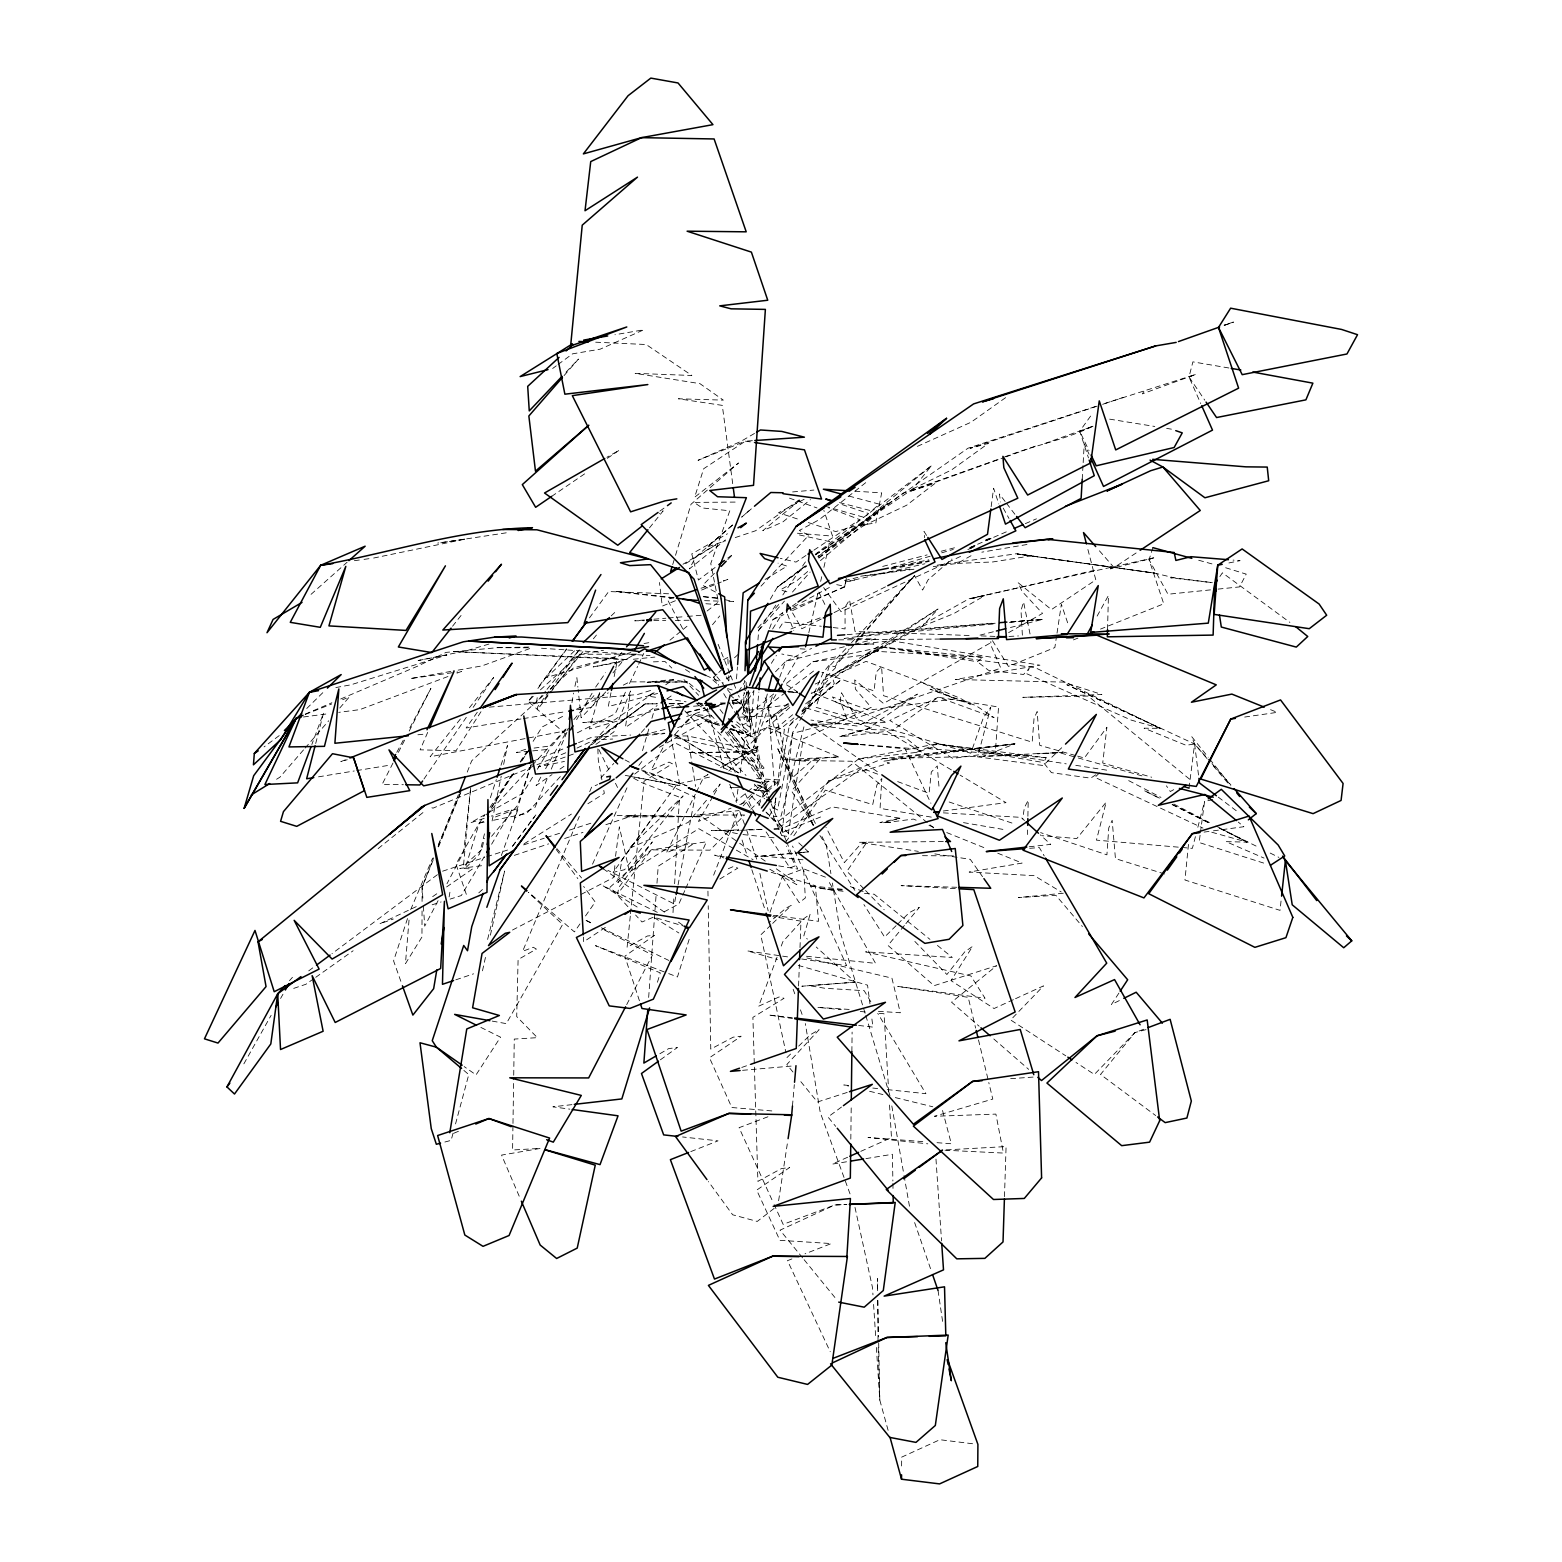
<?xml version="1.0" encoding="UTF-8"?>
<svg xmlns="http://www.w3.org/2000/svg" width="1562" height="1562" viewBox="0 0 1562 1562"><rect width="100%" height="100%" fill="white"/><g stroke="black" fill="none" stroke-linecap="round" stroke-linejoin="round"><path stroke-width="0.75" stroke-dasharray="5 3.75" d="M422.052 910.919L421.955 937.024L405.437 963.715L409.127 918.944M422.072 901.43L422.13 887.196L433.631 857.85M901.625 1465.976L901.684 1457.131L939.855 1439.715L973.146 1443.815M850.821 1139.147L851.231 1105.076M851.876 1051.538L852.11 1032.091M512.941 1125.87L512.59 1149.983L540.472 1148.402L501.558 1155.099L520.4 1198.972M512.98 1123.449L513.683 1077.643M513.722 1075.242L514.269 1039.081L537.348 1037.656L516.71 1016.55L518.096 959.576L536.313 949.091L533.306 947.255L522.626 951.317L579.307 816.418M1027.523 834.538L1027.601 829.969M1027.894 816.243L1028.226 800.252L1024.36 807.73L1022.68 818.957M1107.536 629.525L1108.434 595.512L1095.782 618.552M748.159 690.56L747.358 717.017L743.239 714.498L744.117 692.61M1004.483 1196.648L1006.084 1146.567L944.854 1149.964M798.572 986.012L799.373 964.398M799.998 947.587L800.974 921.15L772.78 916.621M744.215 690.17L744.605 680.446M673.007 912.598L673.964 895.768M674.628 883.741L679.49 797.225L642.216 782.796L630.111 776.373L679.939 785.647L671.309 738.982M1082.212 479.319L1083.032 465.007M1083.169 462.625L1084.262 443.549L1089.085 454.269M648.66 997.435L656.255 892.937M656.977 883.213L658.207 866.207L692.454 844.456L688.159 842.719L666.33 853.067L695.285 794.297M614.842 865.66L613.964 877.317L579.424 895.28M615.545 856.327L619.353 826.825L629.506 871.947L698.8 828.68L734.257 848.947M736.503 678.904L737.42 666.935M753.899 690.17L750.248 735.722L754.758 737.713L758.839 692.122M757.96 639.795L758.722 630.208L776.138 604.728M792.461 1105.955L794.316 1084.633M470.435 790.255L463.426 866.363L483.869 847.639M1188.467 844.398L1184.953 880.011L1280.039 910.373L1281.055 900.903M630.287 916.133L627.084 947.451L647.41 935.989L654.439 935.326L624.82 956.237L640.479 1003.936M630.521 913.711L644.052 781.176L672.324 763.759L669.024 762.1L651.159 770.203L664.533 744.664M470.65 787.873L463.699 851.895L446.986 883.721M775.865 797.792L773.522 816.692L781.078 816.086L804.039 726.428M777.329 785.979L784.378 729.259L768.719 725.939L789.806 707.43M1189.033 788.088L1194.598 744L1191.689 736.62L1208.187 757.219M991.167 506.654L993.608 488.223L998.801 503.94M1200.085 835.279L1199.128 842.504L1265.903 863.786M1200.397 832.858L1204.556 801.521L1213.381 799.412M737.986 789.161L736.385 800.915L745.777 793.242M740.212 772.702L744.996 737.44L767.02 727.326L838.657 756.906L793.828 760.362L851.661 761.241L928.121 823.33M778.618 1200.729L787.736 1141.041M1056.654 635.558L1054.838 647.586L1008.447 666.408L990.542 637.569M1057.025 633.157L1061.379 604.279L1068.154 624.312M791.661 609.024L844.593 587.039L846.311 578.291M571.965 702.627L573.527 693.079M537.211 697.687L536.43 702.353L545.509 691.205M449.114 896.939L449.915 892.234M775.806 798.631L774.069 808.042L777.525 809.995L792.559 733.437L846.955 719.125L840.102 700.635L841.508 692.767L856.269 718.071L1000.832 668.126L991.03 645.653L990.796 641.611M778.423 784.514L789.337 725.705L795.644 718.266M675.741 896.9L674.354 904.027L607.813 870.288M678.025 885.029L694.973 797.167L655.083 778.735L642.333 771.14L686.987 785.901M610.976 692.747L608.262 706.59L657.602 693.45M614.139 676.58L617.322 660.433L614.862 664.358M844.593 587.039L845.882 580.478M492.089 820.968L501.226 776.177M503.628 764.404L507.474 745.543L500.777 765.946M482.365 847.326L484.298 838.306M482.482 970.822L486.172 954.187M490.39 935.169L504.643 871.01L487.168 941.164M574.914 686.362L576.886 677.713L577.881 687.124M808.804 632.766L818.508 590.729M820.655 581.376L821.729 576.71M823.896 567.357L829.812 541.663L797.245 534.477M484.474 833.815L479.475 854.121L465.144 868.316L479.261 823.115L484.591 815.227M767.332 693.977L753.587 747.886L772.975 695.129M315.7 743.512L323.549 712.955L311.834 744.527M1195.418 836.646L1192.372 848.361L1096.446 840.141L1106.169 802.165L1076.862 838.54L1041.62 835.67M1197.839 827.274L1204.556 801.521M453.019 1133.309L451.125 1140.358L442.671 1142.603M455.538 1123.918L468.776 1074.578L463.387 1070.009M599.788 692.942L589.401 728.985L659.535 709.207M642.529 750.639L649.226 727.58M651.92 718.344L654.595 709.128L659.457 708.757M672.695 564.604L674.823 557.654M675.526 555.33L691.009 504.272L738.494 462.996L694.66 497.204L703.661 468.737L745.386 441.148L754.817 440.523M657.446 982.244L660.296 972.892L595.473 945.654L666.076 972.618M689.154 939.387L677.459 976.972L668.36 973.477M531.236 764.833L514.425 818.058L535.063 807.242L547.442 778.091M1152.912 547.657L1149.066 559.704L1163.749 603.811L1100.527 629.076M407.506 918.554L393.585 960.884L401.61 983.474M490.37 797.694L496.325 779.555M531.139 764.521L517.647 805.231L491.581 836.334M769.988 912.364L782.367 876.731L803.59 868.843L825.829 877.297M742.477 705.692L747.241 692.083M501.324 855.605L518.408 808.198L492.303 818.137M779.731 677.147L785.647 661.39L811.576 648.386M777.056 957.194L758.644 1006.201L779.087 996.947L784.046 998.294L752.884 1017.37L757.902 1181.36L781.332 1168.63L789.708 1167.458L756.672 1190.127L779.887 1240.326L831.335 1243.567L805.035 1253.817M781.234 946.064L782.913 941.613L803.766 918.71L810.131 914.16L803.825 935.872L807.378 939.074M713.639 875.189L738.357 810.99M740.251 704.052L744.547 692.942M745.406 690.716L747.983 684.058M769.48 628.529L772.917 619.626L782.582 612.87M438.063 846.565L458.408 794.667M467.253 772.097L471.685 760.811L543.068 695.637M758.859 805.406L768.504 781.02L755.871 792.285M433.065 860.33L422.13 887.196L423.107 901.801M438.531 846.897L461.298 790.938L437.399 846.936M589.694 791.7L591.588 787.189L597.582 784.612M551.249 769.129L568.392 728.771M410.669 909.631L432.635 858.124M427.676 732.383L420.139 749.819L456.006 750.775L482.072 710.007M810.834 701.084L823.174 672.636L829.949 664.084L815.989 707.313L970.763 753.216L983.357 717.778L990.757 707.195L977.636 756.867L1043.221 765.517L1063.781 745.738M684.781 890.652L678.865 903.968L663.85 912.013M685.757 888.427L706.395 841.82L651.217 849.865L610.039 887.236L629.213 908.088M592.525 864.177L627.006 787.775M744.156 704.892L750.209 691.771M625.444 692.2L615.252 713.717L575.48 733.75M629.506 683.59L637.647 666.388M638.663 664.221L643.759 653.463M696.359 792.129L703.857 776.9L708.035 774.576L703.857 776.9M599.691 692.825L592.506 707.254L575.812 709.988M392.98 763.037L382.143 784.378L403.367 784.71M398.388 752.376L404.89 739.587M409.224 731.055L430.897 688.412L408.151 731.036M769.265 816.301L775.592 803.922M626.694 1004.62L652.428 955.026L601.136 928.277M438.082 900.688L424.708 926.149L423.263 904.242M1095.821 774.772L1090.647 778.169L1051.421 772.643L1043.572 762.588L1046.149 757.726L936.966 743.766L858.612 758.976L777.954 821.749L781.449 825.927L861.775 768.211L879.718 774.908M396.787 752.357L403.601 739.568M243.867 1063.859L271.124 1015.32M280.594 998.45L282.976 994.233M540.823 777.134L536.078 785.569L552.03 774.576M545.587 768.699L568.158 728.634M483.615 821.456L479.261 823.115L455.987 864.137L467.487 897.72M770.261 599.281L777.368 587.097L806.461 565.034M712.916 796.503L698.409 821.436L731.036 808.159M714.127 794.414L720.16 784.026L713.19 792.168M576.573 719.692L592.076 693.216M802.282 716.216L792.481 732.832L781.82 835.592L787.873 836.471L803.18 738.963L871.225 707.371L855.39 689.057L854.687 679.9L883.506 703.466L991.655 642.216M803.512 714.146L824.345 678.826L835.221 668.126L836.588 663.264L849.318 648.952M484.337 856.562L461.317 895.553L450.09 899.107M491.6 844.241L512.199 809.35L491.347 816.067M775.904 694.602L768.445 707.098L774.557 785.745M783.363 682.106L798.26 657.133L781.801 654.009M532.544 777.251L522.919 793.223L487.285 813.333M537.348 769.246L549.375 749.291L516.397 752.454L526.003 749.155M772.643 629.017L782.835 612.675M512.492 774.147L490.585 808.999L514.21 772.604M520.224 761.846L526.667 751.595M533.111 741.345L542.131 726.974L565.62 714.869M675.174 734.218L684.019 724.221M743.258 707.352L753.47 691.341M771.335 663.342L776.431 655.337M738.592 691.654L745.191 681.403M779.438 628.119L783.402 621.969L821.339 626.245M522.098 760.46L529.987 748.335L520.615 762.061M1118.919 993.081L1111.422 1004.503L1121.731 999.387M489.941 807.359L512.609 773.873M1143.872 391.574L1142.31 393.878L1195.262 374.568L1102.889 404.089M782.835 594.927L805.601 561.637M1219.863 576.573L1222.421 572.805L1289.9 622.418M423.966 779.008L466.316 717.329M473.13 707.391L493.612 677.537L467.917 709.617M793.828 835.768L825.322 790.157L872.709 804.606L876.946 784.788L881.808 778.54L880.07 808.355L932.494 817.317M595.649 687.104L605.646 672.675M579.971 923.923L574.425 931.889L528.757 892.351M585.516 915.957L595.22 902.035L583.641 886.435M785.764 842.055L828.602 780.902L882.901 758.624L1014.929 743.805L983.22 756.281L1062.843 752.357L1037.519 753.763L1059.719 752.747L1075.906 757.297M477.269 712.252L466.14 727.99L520.986 718.989M1090.608 416.078L1079.732 431.21L1088.46 457.9M659.808 807.827L613.085 872.377L624.605 869.702L683.082 795.956L628.744 848.635L688.295 822.354L707.391 799.139M532.193 696.261L527.878 702.158L541.506 702.666L550.644 691.4M537.933 688.412L566.655 649.128M589.479 617.869L608.672 591.549L670.078 593.833M549.102 691.185L537.758 706.707L537.289 709.851L548.984 694.524M550.527 689.252L580.303 648.503M539.163 686.05L566.557 648.952M512.492 846.331L531.412 820.89M532.857 818.937L537.23 813.06M512.57 846.116L534.36 816.809M638.819 765.478L643.193 759.698M550.449 692.61L579.678 654.283L603.518 650.3M452.55 626.245L462.918 613.105M815.54 554.881L912.95 488.867L931.303 465.866L815.266 554.256M460.36 719.047L430.116 756.769L565.854 730.801M649.46 527.897L663.167 510.833L659.223 513.488M552.167 689.506L584.208 650.085M593.365 638.819L596.411 635.07M547.012 689.35L578.78 650.358M712.487 624.741L719.77 615.916M904.398 925.485L887.958 945.42L934.135 985.661L996.634 965.707L951.57 1002.218L979.101 1026.195M905.882 923.669L919.335 907.346L909.221 912.677L897.72 924.06M621.871 652.428L618.767 656.157L546.641 677.459L574.562 650.827M566.049 728.907L551.991 745.718L533.091 748.218M573.879 719.574L595.766 693.411M612.948 672.871L622.34 661.663L593.228 666.915L624.156 660.433L634.426 654.634M801.95 710.827L831.921 675.448L938.02 609.043L922.283 626.323L831.921 675.448L969.104 598.734L1153.771 557.849L1149.066 559.704L1167.986 594.243L1215.705 589.343M303.516 749.897L279.871 777.212L273.76 781M305.098 748.081L328.723 720.765M339.755 708.016L349.205 697.101L342.605 699.698M564.058 375.602L578.448 359.084L563.687 374.626M853.984 644.813L834.85 666.662L829.91 665.607L849.826 644.442M855.566 642.997L914.551 575.636L922.615 590.065L928.121 579.795L951.883 559.02M758.722 630.208L784.436 601.116M792.481 592.037L810.151 572.043M600.843 777.974L613.807 763.408M641.357 732.441L644.598 728.79M757.96 627.826L779.985 603.127M855.683 641.806L912.95 577.432M289.497 980.643L292.445 977.343M560.309 776.587L526.511 813.607L491.073 820.733M491.776 809.292L530.709 767.02M532.33 765.243L566.401 728.263M588.171 747.476L612.382 721.507L582.802 722.484L614.413 719.984L655.884 691.536M743.141 805.894L754.29 793.984M761.006 586.14L808.804 535.278L799.314 530.475L819.21 519.677L868.628 480.335M851.485 642.665L914.551 575.636M605.763 691.927L581.103 717.778L578.135 689.486M714.42 573.293L702.685 585.32L716.646 592.662M727.833 559.547L732.871 554.393L727.775 558.044M775.494 671.777L785.647 661.39L844.71 646.648M767.02 727.326L748.979 745.152L744.996 737.44M750.775 809.331L768.524 791.719L754.095 790.04M896.08 925.68L884.6 937.044L863.903 904.574M279.227 735.604L264.076 746.89M306.757 708.484L323.978 691.536M1099.492 772.878L1094.962 777.329L1202.955 828.094M690.658 717.68L693.977 714.42L712.76 716.157M741.618 804.118L753.685 792.246M755.403 790.548L765.751 780.375M788.341 703.33L766.083 722.054L788.986 705.79M786.994 1057.552L791.993 1052.651M798.67 1046.13L810.366 1034.727L819.132 1029.67L786.818 1064.523L792.949 1072.02M770.984 925.016L760.753 934.896L785.979 1052.827M772.682 923.376L791.446 905.257L785.92 908.205L768.777 922.791M611.211 615.858L614.706 612.538M789.337 725.705L799.705 715.982M801.443 714.361L834.284 683.59L832.819 678.748L938.02 609.043M717.017 674.081L711.764 678.982L718.95 685.269M718.754 672.461L724.007 667.56M734.511 657.778L739.763 652.896M818.332 557.888L863.181 525.867L887.919 503.218L818.097 556.189M550.195 689.115L573.41 667.931L630.872 652.545M478.773 892.878L483.869 888.212M533.306 696.32L527.956 701.182L565.385 733.867M540.432 689.857L579.678 654.283L636.495 654.087M311.053 594.341L347.115 562.242M812.923 661.761L865.543 654.908L877.785 650.183L881.417 647.019L982.83 657.251L977.441 661.722L881.417 647.019L812.923 661.761L784.885 684.761M732.48 525.105L695.734 556.931L689.389 568.9L725.471 539.886M749.018 510.774L741.657 517.139L752.65 507.728M732.558 524.988L706.981 547.09L725.49 540.862M807.691 571.516L796.737 580.83L780.297 589.87L789.415 592.545M820.44 560.641L887.919 503.218M792.617 714.732L770.281 733.379L781.781 727.833L794.824 717.27M805.641 703.857L831.706 682.106L810.893 693.821M728.751 771.003L758 746.753L720.512 767.625M799.803 500.289L762.744 530.729L782.874 521.942L810.463 499.625M819.054 557.966L931.303 465.866M773.678 693.958L743.785 718.481L746.714 722.132L815.11 669.883M802.067 711.803L841.352 679.568L802.263 711.237M669.961 640.186L681.247 630.95M683.121 629.427L688.764 624.8M747.651 791.7L755.149 785.549M378.121 848.596L424.805 811.088M707.098 611.015L717.719 602.62M437.399 874.681L331.984 953.679M634.738 774.069L674.862 742.79L731.211 771.628M774.147 1208.402L757.238 1221.425L732.676 1214.787L708.387 1181.536M591.588 744.84L645.223 703.896L657.329 703.759M858.612 758.976L916.25 752.415L932.299 747.28L936.966 743.766L1066.221 763.857M715.103 567.475L698.429 580.029L691.771 553.885L727.462 533.755M806.324 565.464L777.368 587.097L806.617 566.225M817.902 556.794L902.836 493.28L998.723 459.169M308.729 970.861L314.548 966.566M657.114 703.818L645.223 703.896L595.161 740.739L595.649 742.048M841.488 1107.048L827.997 1117.006L835.709 1126.397M552.655 368.476L556.267 365.82M558.083 364.473L572.59 353.832L600.14 349.185L643.778 329.797L614.94 334.737M592.213 742.731L645.223 703.896M660.375 1059.817L677.4 1047.497L668.712 1048.59L658.363 1054.623M659.945 511.047L665.568 506.986M1005.616 397.646L971.037 422.228L916.113 446.947M313.767 978.691L305.898 984.275L290.708 989.39M315.739 977.304L353.129 950.75M799.275 499.84L755.559 530.768L734.745 537.758M792.227 606.095L796.093 603.401M815.501 554.705L967.991 448.216L1096.036 406.335M432.654 896.647L438.649 892.488M446.634 886.943L472.564 868.902L459.814 868.433L484.571 865.348M559.997 769.07L563.98 766.337M595.883 744.332L613.846 731.953L630.501 691.009L625.464 727.443L657.114 705.614M667.013 698.8L672.949 694.699M665.744 684.761L673.652 679.353L647.137 682.262L687.475 681.969L700.44 692.454M551.581 496.423L587.449 471.939M607.364 458.33L619.313 450.168L606.857 457.295M805.953 555.467L795.995 562.105L780.297 558.317M813.919 550.156L859.764 519.619L828.739 507.865M605.334 927.398L583.661 941.827L583.407 937.122M1136.121 552.968L1114.057 567.592L1097.246 548.321M758 746.753L720.707 767.801M1112.261 567.65L1110.387 568.88L1153.771 557.849M524.071 843.851L571.399 814.095M587.878 803.747L604.338 793.398L603.518 788.869M685.542 563.687L715.982 544.728L682.965 564.253M765.087 579.463L787.014 566.147L778.052 563.14M719.848 879.015L737.83 868.121L733.222 866.578L726.681 869.448M726.232 678.923L731.289 675.936M754.524 433.435L740.7 441.499L698.038 460.321L745.386 441.148L754.837 442.554M659.281 747.339L706.454 720.609L756.828 770.788L764.052 768.094L732.578 725.256M1008.622 632.61L1042.537 613.397L1021.997 591.295L1018.092 582.685L1051.441 609.59L1095.802 579.873L1087.015 546.075M485.196 814.505L470.513 822.783L489.043 816.809M933.256 566.635L957.408 563.394L973.087 554.588M773.405 714.888L787.99 706.688M1173.726 789.669L1170.309 791.524L1166.423 785.823M793.418 606.954L799.764 603.518M801.872 602.366L831.511 586.316M723.479 659.75L727.755 657.465M804.137 499.293L778.52 512.746L799.1 519.521M512.492 930.034L577.257 896.393M576.3 709.363L608.321 692.864M623.277 685.152L629.681 681.852L687.475 681.969L674.354 680.114L655.064 682.243M821.163 619.079L801.833 628.764L790.958 610.156M834.069 612.616L885.615 586.765M865.543 654.908L881.417 647.019L1035.235 667.657L1160.312 728.361L1144.087 728.185L1186.066 745.289L1194.598 744L1210.394 761.846M912.95 488.867L951.609 469.889L988.395 443.393L970.061 448.333L1100.331 405.105M863.181 525.867L906.585 505.268L935.13 483.322L908.967 491.737L1003.741 457.666M416.253 906.624L379.761 923.825L393.292 919.022M960.552 556.423L841.078 611.738L823.662 587.605M772.917 619.626L783.851 614.588M792.578 610.547L845.022 586.336L836.217 584.559M1013.406 999.66L994.057 1008.525L951.004 980.624L972.579 946.396L964.711 951.883L946.904 974.512L913.009 939.523M1015.554 998.684L1043.494 985.876L1010.653 1019.966L1065.792 1055.834M847.619 1157.247L832.273 1164.12L846.721 1161.757M860.779 1151.35L891.472 1137.605L889.442 1103.612M815.188 684.039L866.07 661.37L920.565 681.715L960.669 698.487L970.373 704.267L930.054 689.193L975.645 705.458L994.076 717.641L938.293 697.238L889.754 720.453L952.82 758.429L995.326 752.533L998.548 707.02L938.293 697.238L892.781 730.215L866.578 729.474L917.402 694.114L857.753 726.115L810.951 720.062M967.835 549.57L975.449 546.192M970.041 548.594L976.699 545.646M969.572 547.735L1009.716 530.377M1025.316 523.641L1036.465 518.818M970.49 547.461L977.109 544.591M985.954 540.764L992.592 537.894L985.583 539.73M305.293 714.107L331.886 702.744M340.731 698.975L418.284 665.861L446.029 652.389L497.731 647.664L530.065 647.8M653.014 917.324L641.982 921.99L635.597 915.039M453.8 1133.251L460.399 1130.478M565.756 752.767L433.006 808.159L429.726 807.007M577.003 748.081L594.185 740.037L612.714 739.041M916.25 752.415L936.966 743.766L1043.572 762.588M675.389 600.745L662.268 606.115L659.457 582.47M701.611 590.045L721.293 582.001M723.479 581.123L727.853 579.326L723.382 580.83M533.931 760.85L565.171 748.1M578.545 742.633L591.939 737.166L630.736 735.058M739.744 804.606L746.265 801.95L750.229 807.944M820.597 816.965L780.258 833.307L782.425 828.27L832.409 806.929L899.888 818.215L882.569 822.998L913.438 819.093L917.89 820.89M922.283 626.323L953.621 613.69L984.763 595.649L970.49 598.754L983.787 595.415M345.358 759.835L340.848 761.631L347.233 759.737M442.612 871.186L484.61 857.421M677.596 727.716L709.87 714.81M1073.445 639.893L1077.956 638.097M1044.685 443.549L1093.009 426.211C1063.429 440.504 1031.271 445.873 1001.008 458.369M690.794 1151.604L718.032 1140.846L682.574 1136.96M305.234 714.42L331.613 704.032M733.496 701.065L739.666 698.644L732.676 700.459M791.895 1258.933L787.502 1260.651L830.223 1351.735M1195.262 374.568L1188.994 376.95L1200.748 403.543M790.88 628.978L822.764 616.873M767.938 1116.771L739.08 1127.686L773.131 1202.389M1093.009 426.211L1079.732 431.21L1089.007 450.657M447.943 676.522L359.846 709.617L338.7 712.37M456.983 673.124L461.512 671.426L456.846 672.09M1143.735 1029.26L1134.93 1032.56L1094.376 1074.441L1076.003 1062.472M573.371 754.036L538.187 766.903L564.468 761.436M1005.987 456.846L1037.539 445.365M529.694 648.601L481.877 665.92L453.195 670.996M1224.842 325.169L1233.316 322.123L1224.198 325.072M1224.178 325.365L1233.316 322.123M741.774 1067.432L750.853 1064.269M686.714 716.47L709.734 708.718M732.773 700.967L739.666 698.644M455.811 979.823L473.579 973.829M1102.635 404.324L1123.468 397.353M514.328 855.371L548.652 843.87M564.663 838.501L582.977 832.37M605.861 824.697L635.597 814.72L624.039 816.848L701.67 816.75L737.635 841.84M674.12 597.192L667.404 599.437L684.136 631.517M700.987 588.269L714.42 583.798M486.895 856.679L507.533 850.04M523.582 844.886L544.201 838.247M546.505 837.505L560.25 833.073M569.427 830.125L592.349 822.744M847.19 1092.424L817.434 1102.011L799.061 1079.518M631.146 656.157L637.921 653.97M432.147 904.788L441.128 901.938M871.518 727.814L838.833 736.932L871.518 727.814L804.918 707.566M488.984 644.052L466.452 650.768L418.147 660.511M930.191 556.209L890.887 567.728L928.785 559.821M941.73 552.811L953.289 549.433M985.661 539.925L992.592 537.894M828.602 780.902L889.657 763.057L883.76 761.182L1014.929 743.805L901.664 757.492L889.344 760.225M668.887 706.571L678.24 703.935L683.199 709.168M818.156 722.679L858.143 712.038L836.021 702.119L832.429 696.925L868.804 710.144L954.87 698.956L920.565 681.715M1146.059 1029.631L1134.93 1032.56L1100.527 1074.461L1155.685 1115.561M882.706 566.42L927.125 554.9M941.164 551.249L957.526 547.012M686.05 712.487L704.696 707.684M980.018 635.129L994.057 631.595M1010.438 627.494L1043.182 619.255L1009.306 621.91M854.16 644.286L875.442 638.975L844.105 638.467L892.039 631.77L995.189 623.238M686.401 712.741L705.243 708.074M719.379 704.56L728.79 702.217M643.271 734.882L666.837 729.005M844.495 580.634L858.534 577.218M845.764 581.923L924.938 563.765M970.49 598.754L1095.235 570.13M849.767 581.142L856.855 579.522M1026.976 544.513L981.834 552.167M709.441 777.134L677.127 784.104L621.988 859.647L617.947 882.686L652.311 841.938L618.786 887.45L617.634 893.952L651.217 849.865L710.007 850.158L744.547 815.013L696.75 815.071L739.041 810.58M899.888 818.215L879.894 822.51L891.258 822.569M373.65 558.044L466.316 538.87L437.711 543.068M1228.923 562.945L1240.091 560.66L1233.082 560.094M891.316 569.134L929.214 561.422M479.261 823.115L488.711 821.221M891.043 568.236L929.273 560.758M506.244 532.818L437.594 543.283M418.304 660.511L446.927 654.986L350.708 684.859L334.639 687.768M450.793 671.426L410.181 678.611L454.503 672.402M644.071 643.505L648.835 642.704M523.368 718.598L566.284 711.55M318.531 776.822L354.242 770.984M356.624 770.593L389.953 765.146M865.953 1158.613L892.429 1154.279L892.878 1180.989M632.59 817.121L644.188 815.423L701.67 816.75L615.272 815.364M860.682 576.222L867.867 575.187M870.268 574.836L913.36 568.607M937.298 565.151L1016.296 553.749L1154.669 573.117L1174.058 577.784L1212.151 582.626M1244.68 717.056L1277.189 712.35L1268.559 708.875M788.751 704.735L744.215 710.905L740.232 717.134L776.158 715.747L790.86 779.145L812.435 760.167L820.89 757.941L791.485 790.88L813.47 825.38M354.379 560.68L361.603 559.704M364.024 559.372L371.229 558.376M1204.048 832.097L1211.077 831.16M1213.42 830.828L1243.879 826.708L1238.295 822.1M865.641 575.714L913.946 569.232M735.643 703.33L739.744 702.763L732.461 702.861M943.311 811.01L1006.006 802.653L960.064 775.123M303.477 716.978L329.309 713.6M571.907 1104.646L552.889 1106.814L569.779 1109.157M1029.221 846.78L1050.718 844.378L1040.233 834.83M643.505 735.8L664.826 733.554M855.937 644.423L891.375 640.771L1039.96 665.197L955.28 679.49L1063.39 682.106L1101.913 694.504L1022.817 697.335L1088.167 696.066L1191.65 780.883M1218.087 589.108L1239.564 586.902L1246.203 574.133L1223.866 567.182M417.894 734.784L425.001 734.062M633.313 659.242L654.868 657.075M801.384 852.501L754.837 856.718L796.757 853.028M799.08 852.793L808.374 851.876L797.772 841.918M1063.312 893.23L1018.346 897.564L1055.853 895.299L1082.388 926.52M857.46 636.808L994.935 623.824M1009.403 622.457L1043.182 619.255L1009.579 622.047M803.727 852.286L808.374 851.876M792.617 491.932L813.88 490.058M855.312 982.166L801.853 986.227L855.312 982.166L816.262 947.041M742.575 1070.321L793.555 1065.889M489.257 707.137L637.316 694.582L650.456 690.521L653.228 692.942L647.898 696.125L657.446 697.55M644.305 619.997L634.738 620.797L644.286 620.7M653.892 619.216L665.861 618.22M668.263 618.005L685.035 616.619M687.436 616.424L701.807 615.213M847.19 634.621L994.779 623.043M671.621 707.84L676.483 707.488M693.508 706.219L703.251 705.497M720.277 704.228L730.001 703.486M732.441 703.31L739.744 702.763M1029.69 848.303L1039.335 847.58L1044.236 855.976M1010.653 1078.678L1034.454 1076.979M645.262 734.257L664.67 733.203M1008.896 636.437L1018.424 635.949M838.657 756.906L784.671 759.522L809.038 761.495M855.429 644.755L873.939 643.954L854.492 644.657M957.408 563.394L992.768 561.969L1031.564 555.76L1017.194 554.022L1154.669 573.117L1017.194 554.022M843.636 736.483L886.962 731.309L951.707 770.105M653.404 661.858L664.904 661.448L671.836 668.048M737.869 829.93L711.374 830.593L738.26 830.359M740.642 830.281L762.139 829.5M774.088 829.071L781.254 828.817L766.473 812.552M819.015 724.26L886.865 722.523L811.713 692.22M747.515 829.676L761.963 829.305M774.01 828.992L781.254 828.817M747.339 751.849L687.827 752.65L747.339 751.849L728.712 729.61M882.901 758.624L1031.799 755.11M497.731 647.664L529.381 647.058M669.454 703.603L684 703.447M696.105 703.29L703.388 703.212M720.355 702.998L730.04 702.88M653.814 620.602L665.763 620.485M675.292 620.387L692.005 620.212M838.735 639.873L940.324 639.053M943.292 841.567L859.256 842.308L918.319 851.368M735.136 502.085L694.055 502.398L702.197 507.943L729.805 510.774L710.769 563.491L718.325 601.429M669.024 703.759L683.297 703.661M697.57 703.564L702.334 703.544M1174.058 577.784L1170.621 577.784L1212.346 582.704M674.042 735.936L687.749 735.956L758.585 751.322L750.795 754.055L674.159 737.44M922.478 855.683L953.503 855.898M787.853 691.536L797.401 691.81L785.666 684.273M956.823 887.275L901.118 885.654L956.823 888.68M704.599 600.648L719.145 601.136M728.829 601.468L733.671 601.643L724.28 599.535M969.104 635.48L855.078 631.536L849.533 599.788L845.062 607.286L845.062 628.92L833.19 627.573M981.229 635.91L995.795 636.417M739.685 787.658L730.059 787.248L734.862 787.814M595.688 342.195L646.16 344.519L691.868 375.485L635.148 373.357L699.932 383.647L723.323 400.126L678.396 398.779L722.288 405.378L732.89 485.157M944.951 1150.218L1003.429 1153.068L995.892 1114.096L934.408 1116.283L992.788 1099.062L988.785 1082.505M982.83 657.251L877.043 651.393L878.684 650.632L877.785 650.183M803.005 859.783L764.208 856.269M756.691 778.618L779.926 779.946L767.782 791.485L753.743 789.571M800.193 648.816L805.016 649.109M943.37 812.865L1021.021 817.356L1024.516 820.519M854.941 491.19L881.671 492.87L875.813 523.055L857.753 525.418L835.69 531.568L808.257 522.528M849.162 1009.423L817.512 1007.353L841.274 1009.638M878.391 1011.317L900.298 1012.762L891.922 978.124L804.079 957.291M541.506 648.25L649.987 655.552M705.887 603.733L719.457 604.689M788.459 692.083L797.655 692.727L787.951 691.575M922.751 1141.607L868.003 1137.468L927.808 1143.833M937.024 1142.681L951.317 1143.755L942.159 1109.079M1046.149 757.726L929.019 748.706L932.299 747.28M842.23 890.008L818.429 888.153L845.062 891.511M860.271 744.391L919.706 749.174L904.749 737.069L816.516 725.1M764.189 781.059L775.982 781.996L763.154 793.613L765.087 797.987M797.401 533.228L832.526 536.117L823.857 510.403M771.823 1110.933L731.817 1107.517L709.48 1057.767L741.189 1036.211L733.183 1037.168L710.769 1049.098L708.211 905.726M703.759 596.664L718.208 597.973M860.213 744.605L905.199 748.823L930.913 803.298M864.469 893.327L874.173 894.225L929.976 939.387M860.271 1011.473L867.418 1012.156M879.289 1013.308L884.033 1013.758L888.7 1091.467M742.965 834.577L775.533 837.935M806.5 956.256L875.56 963.363L827.567 879.426M848.654 1085.473L843.831 1084.965L848.498 1086.098M872.787 1088.05L877.629 1088.558M887.275 1089.593L925.915 1093.693L877.766 1013.367M842.25 889.286L808.921 885.576L832.937 890.399M792.285 1017.741L768.563 1014.988L792.442 1018.483M858.709 1025.453L872.943 1027.113L871.752 1017.78M673.573 598.207L614.706 591.276L674.179 597.719M703.212 596.723L721.917 599.007M773.346 915.391L818.566 921.307L815.325 885.654L769.558 871.791M666.994 698.975L686.069 701.826M698.019 703.603L702.783 704.325M787.56 956.881L747.397 950.907L777.446 959.478M801.736 958.99L846.643 965.648L792.5 846.038M934.837 853.906L970.275 859.334L982.557 876.692M1075.788 765.341L1109.293 770.554M1109.625 419.143L1154.787 426.465M1166.658 428.398L1171.422 429.159M811.127 985.973L824.795 988.258L864.196 990.698L871.596 1003.058M724.124 856.737L714.615 855.156L723.772 857.928M778.735 865.895L797.713 869.077L787.638 844.32M1228.864 367.988L1192.899 361.857L1188.994 376.95L1204.751 400.145M963.481 822.627L1006.377 829.969M492.225 1021.099L506.303 1023.637L562.632 924.431L528.307 892.429M625.249 775.357L632.376 776.704M634.758 777.154L679.939 785.647M723.928 830.867L738.26 833.835M698.605 752.962L712.604 756.106L753.743 761.026L762.9 783.538M869.585 1091.272L883.623 1094.728M895.338 1097.598L932.787 1106.775M839.477 502.593L871.518 510.852L879.426 504.194L846.721 495.466M1198.698 560.25L1214.709 564.663M1211.78 832.234L1247.12 842.133L1225.994 841.645L1264.068 858.085M1078.229 757.96L1145.317 776.802M1075.417 755.5L1039.745 745.347L1037.168 711.569L1034.044 718.325L1032.189 742.184L883.565 695.695L881.573 666.603L876.282 672.07L874.037 690.951L821.924 672.304M1077.663 756.125L1084.34 758.019L1106.911 727.248L1102.713 762.998L1151.702 777.232M824.716 506.108L864.391 517.452L868.609 513.566L839.282 503.628M798.241 965.394L867.554 985.153L869.956 1003.8M656.665 918.026L684.742 926.383M727.541 688.569L732.148 689.955M1164.608 873.978L1115.444 858.612L1112.164 820.304L1108.766 827.899L1106.911 854.844L1040.604 832.624M719.75 725.315L704.228 719.965L720.883 726.213M729.669 729.122L753.802 737.108L762.158 778.852M949.13 801.989L1015.437 824.209M730.821 729.142L750.775 735.995L734.218 723.167M641.221 769.851L686.792 785.666M789.454 498.122L816.985 507.943M897.662 781.605L929.078 793.34L931.323 772.018L937.278 765.946L939.211 789.493M718.969 723.909L693.977 714.42L716.509 724.768M730.333 728.243L750.775 735.995M850.314 886.591L863.669 891.668M928.98 825.38L933.412 827.177M946.728 832.566L986.657 848.713M997.747 853.203L1022.134 863.064L969.182 872.065L1034.259 875.677L1061.242 891.98M705.887 675.487L723.382 683.082M1206.977 758.527L1194.598 744L1066.826 684.722L1160.312 728.361L1131.278 720.121L1026.683 673.71L1029.182 668.458L1023.54 674.472L988.512 670.293L977.441 661.722M756.203 794.648L764.814 798.768M586.199 920.428L592.72 923.572M601.409 927.789L668.79 960.435M657.329 912.325L602.776 885.634L637.745 907.385M1159.414 798.123L1144.224 790.587L1159.219 798.104M1172.457 804.586L1211.546 823.975M1220.234 828.29L1257.156 846.604M1270.199 853.067L1278.888 857.382M480.862 1027.406L500.523 1037.168L476.039 1074.89L464.148 1066.573M1172.086 804.547L1210.687 823.877M1219.258 828.172L1247.12 842.133L1214.826 825.361M759.698 785.452L768.074 790.47L758.605 785.081M757.219 784.925L768.074 790.47M1128.682 780.629L1160.976 797.401M1173.902 804.098L1212.678 824.228M586.16 920.487L592.584 923.825M625.073 759.952L629.33 762.217M736.346 850.138L753.04 859.686M769.734 869.214L796.854 884.717L795.546 882.237L775.572 868.316M738.806 772.917L674.023 734.062L737.967 772.643M697.16 704.306L709.324 711.686M731.621 725.256L747.827 735.116L750.443 732.949L735.624 720.961M654.185 917.636L678.865 932.983M685.484 669.532L691.458 673.32M739.627 843.226L765.575 861.345M815.852 728.653L879.836 773.444M603.186 868.745L664.592 912.286M678.455 922.127L682.418 924.938M1218.282 797.147L1237.065 811.342M937.415 945.42L952.293 957.467L865.621 951.844L970.881 975.957L985.036 998.255L897.76 986.403L968.206 997.357L975.625 1028.108M929.976 824.834L933.725 827.88M993.803 1038.984L1028.675 1069.365M729.766 694.699L749.565 711.979L767.254 793.633M765.946 812.045L790.684 835.279M683.98 679.607L698.644 695.305M863.884 888.798L846.936 871.284L867.281 841.664L860.096 844.808L844.339 862.575L825.986 827.333M865.563 890.535L884.209 909.787M698.546 702.275L716.997 721.488M727.072 731.973L757.277 763.408L758.507 759.933L731.895 725.022M684.859 710.905L745.992 775.416M754.27 784.124L767.489 798.065M751.712 796.288L759.913 805.328M1211.975 763.623L1230.954 785.042M1213.186 765.81L1230.231 785.803M556.833 848.596L581.552 877.961M802.595 1257.84L780.043 1230.173L834.752 1204.985L846.838 1204.478L834.752 1204.985L783.148 1224.354L774.127 1204.575M804.098 1259.694L837.193 1300.287M716.899 676.639L725.92 687.788M727.423 689.643L730.45 693.372M1209.691 759.093L1230.68 785.315M1005.108 501.461L999.368 493.963L1000.617 501.988M1006.533 503.335L1015.124 514.581M720.062 709.499L723.011 713.385M729.278 729.688L763.838 776.255L759.503 774.693L728.361 731.133M556.15 849.396L577.862 878.645M725.529 732.051L762.315 782.347M763.74 784.28L769.402 792.012M766.122 831.921L789.962 867.906L795.214 865.875L786.467 846.155M782.367 876.731L799.236 902.699L805.348 897.935L803.59 868.843M926.578 535.454L924.021 531.451L924.567 537.699M819.933 835.533L854.844 890.36M726.174 676.776L731.231 684.957M713.678 676.951L718.696 685.308M723.714 693.645L728.732 702.002M730.001 704.091L736.268 714.517M737.518 716.607L742.536 724.944L749.194 722.015L738.553 695.363M1003.234 508.119L1008.974 518.447M815.384 823.447L777.017 747.202L813.021 825.302M821.963 836.529L826.337 845.237L830.906 873.607M598.832 749.526L610.273 772.721M615.467 783.265L617.556 787.482M818.859 592.076L825.693 606.212M718.344 736.171L735.878 773.717M745.172 793.594L753.411 811.244M769.949 808.94L781.605 835.221M731.914 700.088L734.706 706.707M738.455 715.533L745.933 733.164L750.658 728.966L747.808 692.025M813.314 824.97L779.418 744.508L764.091 694.114M763.818 785.784L767.489 794.785M771.159 803.786L786.721 842.055M718.13 644.286L729.669 673.144M730.567 675.37L737.654 693.137M787.482 614.217L793.769 630.638M723.85 768.426L707.508 708.133M729.727 784.3L736.444 802.438M739.783 811.518L745.66 827.391M746.499 829.656L756.769 859.295M850.04 1193.895L820.265 1112.574L805.328 1023.579M793.145 989.254L794.785 993.822M800.466 1009.853L802.087 1014.421M914.629 1222.577L931.03 1270.101M733.008 812.591L739.041 830.867M742.048 840.024L747.339 856.035M751.849 869.741L765.419 910.9M865.094 1013.269L840.395 932.729L832.409 883.077M865.797 1015.573L890.125 1096.348M888.114 1430.343L879.797 1400.06L878.078 1344.257M978.495 1039.921L988.219 1080.143M759.893 873.373L768.172 910.919M855 1207.446L872.514 1287.674L872.963 1294.839M1030.041 633.996L1023.579 601.995L1021.001 610.469L1022.485 637.335M601.897 779.848L598.246 759.542L597.797 747.417M891.824 1105.935L903.617 1173.042M904.047 1175.444L909.533 1206.606M687.749 735.956L692.2 764.794M692.571 767.215L695.539 786.428M938.04 1290.466L942.94 1323.717M1194.598 744L1198.933 778.384M935.97 1159.063L941.554 1240.95M873.588 1304.407L875.755 1337.892M876.38 1347.459L879.797 1400.06L878.625 1339.298M727.872 658.949L728.243 666.115M728.751 675.682L728.985 680.446M748.374 691.009L749.76 727.033L746.968 725.217L746.343 691.907M877.864 1300.424L878.566 1336.877M746.148 682.379L746.285 689.525M892.917 1183.43L893.034 1190.713M707.937 891.141L708.035 896.002M877.649 1300.443L878.039 1341.836M606.993 658.149L452.941 651.549L628.529 659.711L606.993 658.149M877.668 1290.7L877.434 1278.536L877.551 1290.72"/><path stroke-width="1.5" d="M947.548 1359.682L977.91 1444.401L977.753 1466.484L939.582 1483.9L901.528 1479.214L901.567 1474.801M850.763 1144.009L850.333 1178.08L773.19 1206.372L850.431 1198.523L846.838 1257.469M851.29 1100.214L851.876 1051.538M1027.698 825.4L1027.835 818.527M1107.536 629.525L1107.341 636.808L1213.127 635.09L1214.748 584.071L1217.306 580.322M748.647 673.71L750.521 611.172L818.195 586.082L808.511 560.797L809.682 549.668L829.793 583.778L1017.819 498.219L1003.839 467.721L1002.921 456.377L1027.659 495.037L1090.725 462.918L1099.257 400.887L1115.717 449.915L1238.607 388.157L1218.497 327.434L1230.622 308.183L1341.66 329.465L1357.534 334.698L1346.952 353.988L1242.2 374.665L1218.497 327.434M1004.405 1199.03L1003.019 1241.946L984.861 1258.367L956.784 1258.835L886.259 1189.483L942.511 1150.101L919.217 1167.322M798.475 988.414L796.249 1048.473L750.853 1064.269M799.549 959.595L799.9 949.989M744.996 670.703L745.875 648.816M746.07 643.954L747.827 600.179L796.112 526.414L946.552 418.323L929.644 434.216M1082.212 479.319L1081.119 498.395L1025.16 527.702L1016.569 516.456M647.781 1009.579L643.876 1063.058L656.294 1055.814M643.564 645.731L521.688 637.023L494.607 637.14L463.387 641.787L309.393 692.317L254.313 753.47L253.435 764.833L280.613 739.802L309.393 692.317L341.18 674.589L327.415 688.139M737.615 664.553L743.161 592.799L759.112 583.114M786.682 612.167L787.326 603.967L790.958 610.156M755.442 670.977L756.028 663.772M756.418 658.988L757.57 644.598M792.461 1105.955L791.641 1115.424L784.417 1115.19M794.531 1082.271L795.976 1065.694M759.054 689.721L760.108 677.732M760.753 670.528L763.33 641.748M1281.582 896.158L1285.389 860.603L1283.066 857.265M990.855 508.958L987.516 534.302L941.984 559.45L927.867 537.445M300.978 976.582L277.704 993.783L270.812 1043.943L234.495 1094.025L226.959 1086.918L277.704 993.783L285.085 985.563M788.088 1138.659L791.739 1114.78L728.966 1113.394L681.149 1131.142L646.98 1029.534L686.148 1014.929L641.982 1008.486L640.479 1003.936M449.797 1132.723L466.765 1028.967L499.371 1015.495L472.603 1007.783L482.053 953.464L509.739 932.319L505.307 933.256L488.496 945.635L589.811 794.648L614.12 779.165M569.193 719.34L570.774 709.792M436.813 969.865L433.65 988.687L412.876 1015.105L402.43 985.739M441.187 943.995L443.959 927.516M676.19 894.518L677.557 887.392M611.425 690.443L612.792 683.512M487.266 844.515L489.667 832.741M805.562 646.766L808.257 635.09M768.524 689.291L772.097 675.233L777.915 679.119M315.094 745.855L306.64 778.774L313.786 777.603M722.405 724.924L730.04 695.695L747.456 687.417L783.187 691.087M244.121 808.355L295.218 719.965L244.121 808.355L253.688 775.709L296.429 717.895L301.134 717.27M671.992 566.928L670.586 571.575L676.776 567.904M649.616 1007.9L621.832 1098.926L574.289 1104.373M506.752 853.926L493.572 871.791L505.209 856.132M497.067 777.29L500.035 768.211M483.127 893.366L471.763 926.617L467.507 950.731L463.719 945.479L432.244 1040.682L436.384 1047.165L461.591 1068.486M486.895 882.276L488.418 877.844L493.67 871.498M595.61 590.104L584.129 623.414L662.737 609.707L715.396 674.764M749.604 685.288L768.641 630.872L822.94 637.179L825.595 612.812L830.242 604.299L831.472 639.932L836.314 639.893M486.836 907.307L500.074 869.702L589.362 746.636M311.014 746.792L297.62 782.855L264.915 784.514L296.429 717.895M774.654 690.638L778.872 679.392M754.856 666.291L757.433 659.613M759.171 655.181L764.326 641.845M459.287 792.403L465.476 776.607M429.57 728.029L454.034 671.328L427.012 729.747M752.22 687.397L764.326 661.156L781.527 647.332L832.37 643.095L853.574 644.676L846.409 645.067M601.741 688.705L613.632 666.33M394.054 760.909L396.221 756.652M625.581 1006.768L588.659 1077.936L509.739 1077.8L581.298 1095.411L553.299 1142.154L546.641 1139.713M665.646 742.536L684.605 706.336L716.607 689.974M348.931 560.641L365.157 546.192L320.698 565.288L290.259 622.34L320.288 627.319L345.827 566.381L328.938 625.893L406.022 630.423L445.424 565.835L398.349 646.98L431.795 652.565L451.067 628.139M393.37 758.741L395.635 754.485M670.957 961.489L688.373 929.136L684.41 926.325M1086.566 635.324L1092.326 624.839M275.869 1006.885L278.231 1002.667M285.338 990.015L288.892 983.689M634.758 649.948L644.384 633.391M767.899 603.342L745.386 641.923L745.835 665.724M570.618 729.884L573 725.803M486.758 852.442L489.179 848.342M778.384 690.443L782.113 684.195M748.432 667.833L758.624 651.491M761.163 647.41L763.72 643.31M756.028 687.339L768.777 667.345M778.989 651.334L781.527 647.332L798.553 646.707M495.095 689.623L499 683.512M502.905 677.381L512.043 663.128L480.061 708.328M750.463 673.202L772.858 638.37M1120.169 991.187L1127.666 979.764L1088.636 933.861M422.619 781L419.885 784.964L405.73 784.749M1167.322 870.151L1176.772 856.816M1179.486 852.989L1182.18 849.181M760.206 814.856L756.145 820.499L786.916 843.421L832.741 818.468L797.772 852.579L858.163 897.545M762.9 811.088L780.453 786.662L773.366 792.598L761.436 807.984M500.074 869.702L588.737 748.725M575.05 762.158L585.242 748.452L561.988 779.692M550.351 795.312L557.634 785.549M632.981 773.19L584.832 836.783L612.109 813.529L580.283 841.449L581.611 871.44L619.099 857.46L580.342 882.92L583.27 934.759M226.959 1086.918L229.868 1083.149M600.96 574.543L567.826 622.613L442.827 630.033L501.48 564.233L495.544 571.751M488.125 581.142L492.577 575.499M518.174 530.494L532.486 527.702C460.243 529.147 391.301 552.655 320.698 565.288L267.004 632.727L273.077 619.431L302.032 602.385M647.937 529.791L629.662 552.558L688.998 572.629L724.651 674.393M721.273 732.539L741.774 707.137L721.234 729.415M626.538 646.805L655.806 611.972M562.457 377.438L528.854 415.98L535.473 471.138L588.796 425.235L522.313 484.61L535.649 507.299L551.581 496.423M615.428 761.573L639.737 734.257M646.219 726.974L651.081 721.507L681.696 713.912M486.914 814.563L490.156 811.049M747.827 600.179L754.426 593.15M562.047 376.344L529.264 410.904L527.702 386.341L559.059 357.405M607.403 690.209L635.343 660.902L702.178 680.954M721.136 566.42L726.154 561.266M284.401 730.528L301.603 713.58M685.679 722.581L688.998 719.321M753.997 668.321L740.134 681.95L712.428 688.764L700.303 680.231L704.501 696.496M882.139 874.017L887.294 868.98M894.147 862.244L901.001 855.527L955.241 848.517L962.895 925.485L949.091 939.289L924.88 943.37L856.62 894.694L901.001 855.527L905.765 855.566M1065.499 744.098L1096.348 714.42L1068.349 769.051L1196.258 786.428L1230.758 719.067L1280.547 699.932L1343.086 783.46L1341.075 800.447L1313.095 813.646L1200.768 779.048L1230.758 719.067L1235.405 718.403M583.29 642.49L609.473 617.537M566.03 350.962L572.981 344.538M616.15 777.876L646.648 752.415M1351.755 940.851L1343.73 947.743L1292.223 904.808L1285.389 860.603L1351.755 940.851L1346.444 935.911M754.466 506.205L770.808 492.499L783.148 492.772M777.427 690.892L781.156 687.827M513.781 850.314L489.082 865.836L487.93 799.607L486.973 892.332L448.138 908.83L431.776 833.503L442.651 894.714L332.12 959.068L294.144 920.33L319.117 969.084L274.209 991.714L254.996 930.444L204.466 1038.828L217.997 1043.065L266.048 986.598L258.023 941.827L424.61 805.465L525.008 764.482M654.947 652.486L664.338 644.794M740.661 527.683L746.363 523.114L737.967 527.839M927.535 433.455L946.552 418.323M1248.331 819.855L1256.258 813.607L1234.117 788.615M641.982 526.16L617.771 545.236L544.533 493.006L604.767 458.486M651.295 751.029L671.797 735.077M726.291 686.05L705.438 701.826L727.17 727.755M718.813 564.683L724.377 560.504M316.481 965.14L330.051 955.104M903.695 1178.802L915.332 1170.192M843.421 1105.642L872.338 1084.321L849.474 1091.701M1185.773 785.198L1158.301 805.328L1204.771 794.453L1236.44 820.577M1208.266 798.807L1221.289 789.318L1278.185 845.042L1284.725 855.976L1270.511 865.25M658.481 1061.184L641.474 1073.504L663.674 1134.891L677.849 1136.453M658.071 512.414L641.201 524.617L694.055 579.17L724.866 674.491L732.344 669.961L716.978 572.961L746.402 497.692L717.563 496.736L709.753 490.507L753.528 485.333L765.38 309.393L731.133 308.827L719.731 305.859L767.743 300.236L751.381 252.107L687.104 231.196L746.206 231.82L714.107 138.959L641.513 137.651L583.368 153.896L628.08 95.712L650.827 78.1L678.025 82.962L712.955 124.648L641.513 137.651L590.729 161.589L585.028 210.733L637.491 177.131L582.236 225.162L570.638 345.846L626.792 326.966L556.814 353.5L564.878 394.19L647.82 384.564L572.317 395.655L630.618 511.848L664.924 500.875L676.834 498.844M667.443 505.619L671.191 502.905M786.447 610.156L790.313 607.462M798.026 602.034L828.934 580.381M661.077 702.88L665.041 700.167M254.313 753.47L258.218 750.853M807.944 554.139L811.928 551.484M625.034 914.297L630.931 910.353L689.096 920.038L653.346 999.172L629.916 1008.427L609.239 1005.889L576.398 937.473L630.931 910.353L640.303 913.145M824.599 507.552L796.112 526.414L973.614 403.914L1155.665 345.924L1176.186 342.39M828.661 504.858L840.864 496.775M849.006 491.386L855.097 487.344M1140.123 550.312L1200.26 510.481L1162.889 466.999L1150.042 460.087M572.453 343.835L520.126 376.598L548.008 369.628M661.214 578.858L679.47 567.475M251.345 794.882L269.699 783.538M756.516 432.284L760.46 429.98L781.781 431.424L804.41 437.184L754.817 440.523M638.526 652.33L644.676 648.835L705.887 675.487M258.023 941.827L262.221 939.504M708.504 667.716L704.228 670L687.495 637.921L646.941 651.081M823.311 617.986L831.921 613.69M887.763 585.691L935.033 562.008L924.743 539.788M815.891 646.219L831.023 638.643M1123.8 998.352L1136.179 992.221L1162.362 1023.149M832.722 1362.767L886.943 1337.462L948.193 1335.08L935.326 1425.481L915.957 1442.39L889.793 1437.411L830.554 1363.782M969.397 552.343L1015.866 530.826L1010.126 520.497M849.826 1156.271L858.592 1152.346M483.517 706.571L516.651 694.524L657.914 685.581L696.379 700.225M1014.168 528.464L1023.09 524.598M1065.44 506.283L1122.356 484.044L1106.892 491.015L1150.667 470.709L1162.889 466.999L1204.927 497.77L1268.695 480.745L1267.231 467.077L1245.91 466.843L1152.678 459.326M599.593 783.733L609.61 779.418L610.547 776.177L606.661 776.9M475.766 1124.054L488.945 1118.529L549.609 1138.073L509.075 1235.503L483.029 1246.339L464.832 1235.034L437.633 1135.535L488.945 1118.529L511.145 1126.671M791.543 631.556L746.812 650.163L747.729 674.179M529.479 762.666L533.931 760.85M567.397 747.183L576.319 743.551M349.868 758.019L422.052 729.103L432.694 726.291L481.35 707.527M1086.976 634.484L1093.751 631.77M688.53 1152.502L670.391 1159.668L714.478 1279.063L772.682 1256.18L847.424 1256.473L831.843 1365.071L807.574 1384.42L777.817 1377.235L708.406 1285.389L772.682 1256.18L799.002 1256.649M298.635 717.017L303.028 715.298M833.268 1358.257L886.943 1337.462L917.538 1336.623M825.048 616.014L829.598 614.276M1148.129 1027.601L1170.133 1019.342L1191.337 1101.054L1186.886 1118.041L1165.193 1122.629L1157.579 1116.967M1178.47 341.57L1219.61 326.985M739.509 1068.213L730.43 1071.376L740.134 1070.536M679.802 718.793L668.302 722.659L670.879 736.659M709.734 708.718L718.95 705.614M453.585 980.565L442.476 984.314L444.428 901.333L440.66 968.479L335.205 1022.485L312.127 975.664L323.119 1031.252L280.535 1049.527L277.704 993.783M676.346 596.45L696.496 589.753M1155.665 345.924L982.42 401.864L993.53 398.72M509.271 637.979L516.026 635.968L494.607 637.14M664.201 707.898L668.887 706.571M666.994 690.931L683.434 686.558L696.867 700.518M440.562 1143.169L436.345 1144.282L431.249 1128.623L420.002 1042.772L436.384 1047.165L462.157 1065.186M1115.151 1031.154L1097.012 1035.801L1041.522 1080.553L1037.851 1077.35M996.4 631.009L1005.752 628.666M709.949 706.903L714.674 705.731M643.271 734.882L574.933 751.927L570.442 705.302L567.67 771.706L535.473 774.088L523.797 715.943L531.236 762.627L423.634 785.862L388.977 749.877L409.791 790.645L366.836 797.381L353.598 757.843L332.491 753.704L283.444 811.635L280.574 821.319L296.741 826.357L364.395 790.665L353.598 757.843M1048.082 539.808L1052.768 538.773L1002.492 544.65L933.549 558.845M838.443 578.428L888.368 568.158M1222.226 564.312L1217.755 565.229L1208.285 623.14L1090.686 632.454L1098.262 585.574L1066.944 634.543L1006.553 639.619L1003.273 598.812L999.621 608.497L998.391 638.585L940.324 639.053M318.57 690.658L309.393 692.317L288.95 746.929L324.447 746.343L338.837 688.94L334.893 743.258L408.404 735.761M583.68 340.086L607.716 335.967M648.523 646.609L630.755 649.499L468.639 641.064L617.732 648.562L639.288 651.647M568.666 711.159L573.43 710.378M851.524 1160.976L863.552 1159.004M320.698 565.288L332.726 563.628M1199.362 832.741L1192.333 833.698L1143.95 897.916L1022.993 850.158L1062.297 798.006L999.426 840.258L937.415 815.93L960.923 766.122L951.512 775.474L931.811 809.838L881.827 774.83M938.489 811.654L933.666 812.299L938.528 812.572M1026.839 847.053L986.266 851.583L1024.867 848.674M1012.918 542.912L1047.087 539.32L1174.194 552.499L1175.874 560.446L1190.947 556.697L1228.396 559.704M646.707 619.802L651.491 619.411M837.505 635.383L844.769 634.816M999.621 622.672L1006.885 622.106M661.878 708.582L666.759 708.211M676.483 707.488L688.647 706.571M705.673 705.302L715.416 704.579M982.088 1080.728L972.56 1081.431L913.38 1124.23L837.232 1037.188L885.478 1002.296L823.35 1019.068L784.475 974.415L818.976 936.829L809.077 941.808L783.499 965.765L766.181 913.184M646.297 651.198L655.63 650.593L675.526 663.206M965.999 638.663L977.91 638.038M996.986 637.062L1006.514 636.574M1061.34 633.742L1109.293 633.977L1036.133 638.604L1096.895 635.207L1216.271 684.859L1191.435 702.236L1231.852 694.094L1264.244 707.137M929.312 1336.311L945.811 1335.861L944.522 1286.815L884.131 1296.128L943.507 1269.867L941.71 1243.372M816.594 724.319L811.732 724.456L816.516 725.1M1066.475 637.823L1073.582 637.667M502.73 529.479L536.918 529.791L647.976 558.942L620.426 562.75L629.681 565.6L650.612 564.663L676.932 597.074L721.136 668.595M646.668 620.68L651.432 620.622M945.693 841.547L950.497 841.508L944.912 836.959M704.716 703.525L711.842 703.466M785.471 691.458L765.341 690.463M959.244 887.353L990.738 888.27L983.923 878.625M750.658 1114.096L728.966 1113.394L675.526 1136.57L706.961 1179.583M697.335 600.413L683.004 599.32M998.216 636.495L1005.498 636.749M578.877 341.434L588.483 341.863M959.263 888.817L973.79 889.618L1015.163 1011.981L958.97 1040.858L1020.24 1029.475L1033.79 1074.715M780.902 647.683L768.836 646.98L774.752 652.682M847.639 490.741L823.35 489.218L842.035 494.217M765.517 690.463L783.87 691.771M857.889 744.195L843.636 743.043L857.831 744.371M823.721 626.518L830.828 627.319M794.648 1018.014L856.347 1025.18M770.964 915.078L730.489 909.787L770.437 916.23M572.2 1109.489L618.044 1115.815L600.023 1164.627L545.06 1149.652M783.031 493.709L821.553 499.059L804.469 449.856L754.837 442.554M794.843 1018.834L852.169 1027.21M676.444 598.07L690.072 600.159L699.093 603.264M726.486 857.147L776.353 865.485M1231.246 368.398L1240.853 370.038M1252.822 372.068L1312.881 383.159L1305.91 399.852L1216.564 417.542L1206.059 402.078M489.863 1020.689L454.64 1014.382L476.488 1025.238M838.696 1302.122L864.216 1307.179L883.291 1290.544L895.221 1202.447L849.259 1204.38L893.249 1202.857L893.132 1195.574M778.052 557.771L760.108 553.456L764.619 558.649L773.58 561.656M832.605 500.816L825.732 499.039L832.507 501.343M1179.388 788.4L1213.284 797.186M1152.912 547.657L1191.826 558.356M760.792 782.855L689.389 762.666L754.036 793.613M1184.367 786.721L1189.033 788.088M684.742 926.383L689.408 927.769L707.254 900.005L643.876 885.322L712.135 888.212L751.634 813.255L688.354 787.834L768.211 818.371M726.076 858.612L767.274 871.088M545.04 1149.808L595.259 1165.174L577.218 1248.097L556.638 1258.484L540.179 1245.051L521.337 1201.178M1175.756 430.643L1182.239 432.869L1174.136 447.513L1096.212 465.808L1091.057 454.991M638.956 769.051L629.837 765.888L638.175 769.402M766.981 799.803L771.277 801.853M603.518 868.121L599.222 865.953L603.186 868.745M718.657 593.716L724.631 596.879L726.76 637.472M622.945 758.82L601.663 747.437L617.615 763.896M953.796 771.355L957.975 773.854M676.893 691.986L682.985 695.676M1067.822 1057.162L1071.922 1059.817M799.217 693.333L805.016 697.199M811.869 725.842L795.878 714.654L818.976 671.504L810.912 678.24L792.813 705.497L764.326 661.156M1216.408 795.741L1199.518 782.972L1198.933 778.384M728.693 718.891L732.383 721.742M1295.699 626.674L1307.745 636.495L1296.304 647.098L1221.308 627.045L1219.492 615.116M526.921 890.77L521.435 886.025L526.589 890.828M980.936 1027.796L990.132 1035.782M1026.254 822.12L1038.476 833.249M1249.346 807.066L1256.258 813.607M1095.723 546.583L1083.501 532.564L1086.43 543.83M555.291 846.76L546.017 835.748L554.705 847.444M837.252 1128.272L888.173 1190.283M1236.674 792.793L1239.681 796.542M1282.558 856.132L1316.746 900.591M694.914 676.522L703.798 688.159M699.874 654.009L709.909 670.703M1045.466 858.085L1106.736 963.149L1074.968 997.513L1114.546 979.589L1140.084 1024.77M932.963 807.671L938.118 818.566L890.125 832.253L942.491 829.461L951.668 851.505M736.913 775.923L743.102 789.161M753.411 811.244L755.481 815.657M1090.998 458.564L1103.514 486.446L1212.502 430.116L1201.725 405.749M736.581 711.12L738.455 715.533M674.569 726.428L657.914 685.581L674.55 726.467M768.406 797.05L770.242 801.54M932.573 1274.631L938.04 1290.466M999.543 506.186L1005.479 524.129L1094.279 475.688L1089.183 460.107M748.842 860.603L751.107 867.457M890.028 1437.313L901.528 1479.214M976.211 1030.471L977.929 1037.558M664.963 719.711L661.253 694.68M947.197 1359.721L948.114 1364.387M949.032 1369.054L951.336 1380.71L945.752 1342.715M730.137 660.726L731.543 667.833M1214.748 584.071L1215.841 591.237M733.222 487.578L734.491 497.243M1217.755 565.229L1214.143 614.393L1309.249 628.705L1326.685 615.233L1319.129 604.045L1242.122 548.945L1217.755 565.229M1292.828 917.363L1285.936 937.669L1254.891 947.353L1148.714 893.698L1192.333 833.698L1249.034 816.047L1292.828 917.363M1159.687 1120.696L1149.593 1142.154L1121.692 1145.668L1046.93 1083.071L1097.012 1035.801L1147.172 1019.966L1159.687 1120.696M586.746 621.617L572.395 641.26L586.746 621.617M1041.6 1177.904L1024.301 1198.444L993.491 1199.499L913.36 1126.104L972.56 1081.431L1038.515 1071.708L1041.6 1177.904M421.408 807.203L389.27 834.44L424.61 805.465L421.408 807.203M515.44 694.621L482.658 707.84L516.651 694.524L515.44 694.621"/></g></svg>
